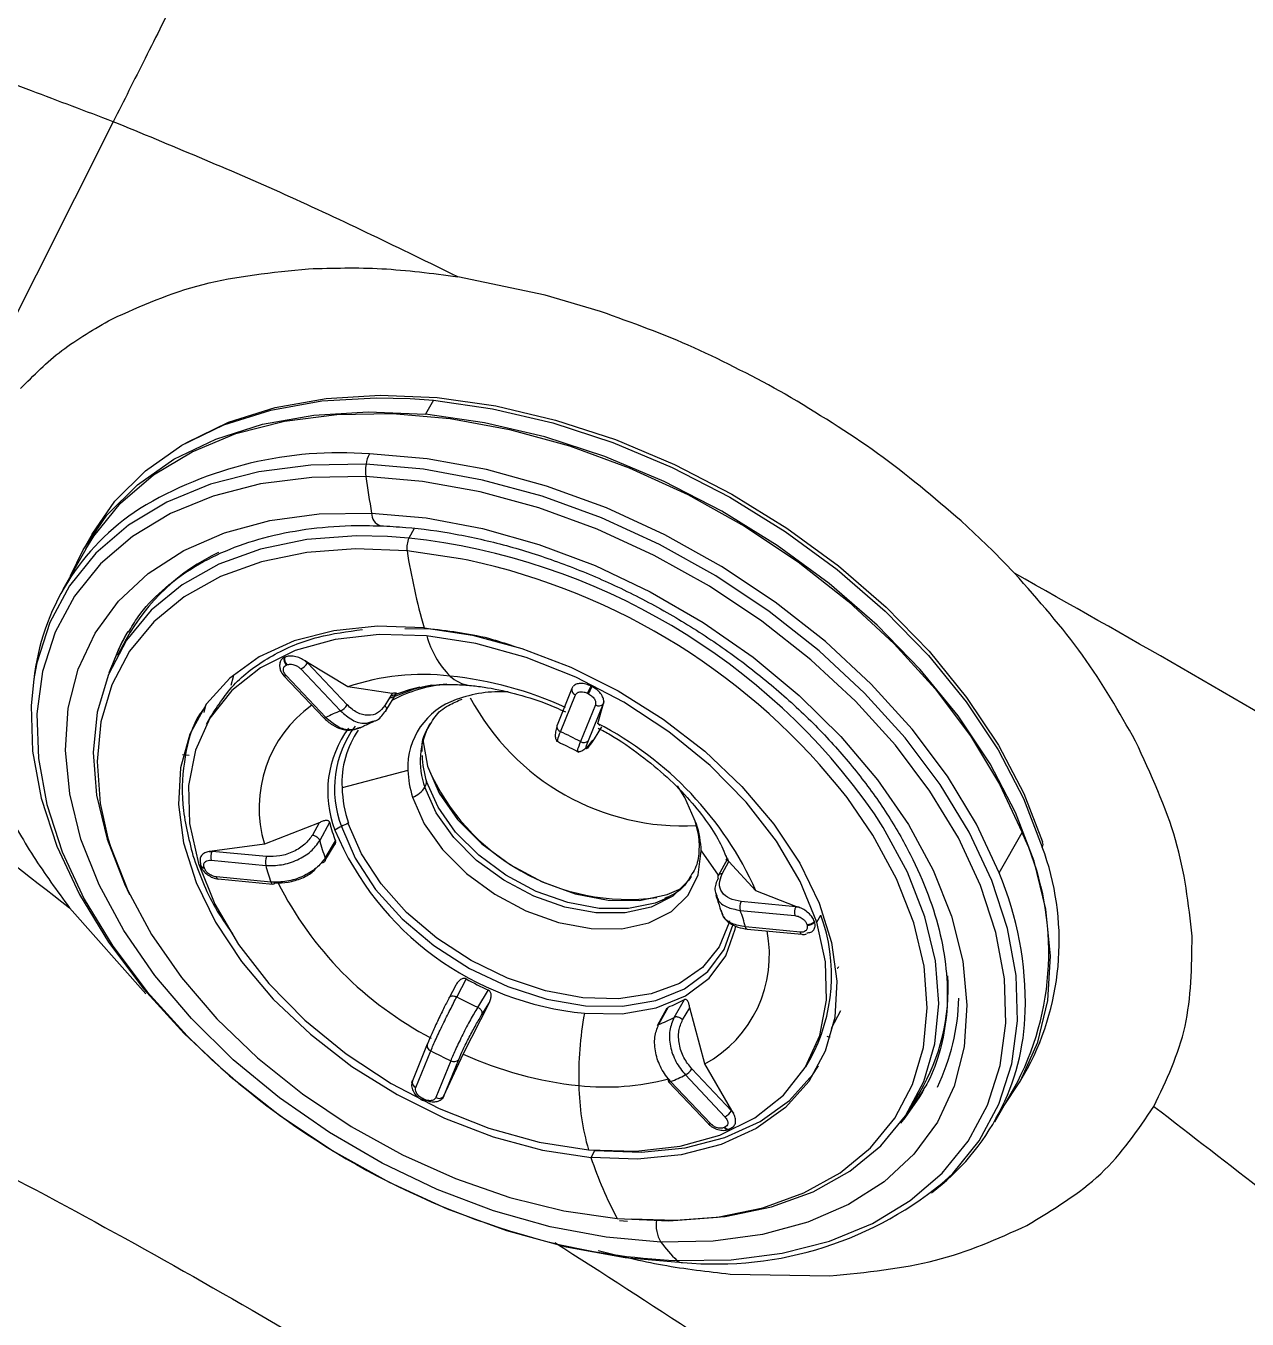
# Model space of a CAD drawing. Extents: x 939 to 1039, y 781 to 934.
# Drawn here: x 1000.93 to 1003.197, y 858.7 to 861.101 of the extents above; entities that cross this region are included whole.
import ezdxf

# ---------------------------------------------------------------- set-up
doc = ezdxf.new("R2010")
doc.units = 0
doc.header["$MEASUREMENT"] = 0
doc.layers.add('1', color=4, linetype='Continuous')

# ---------------------------------------------------------------- blocks, each defined once
blk = doc.blocks.new('Envoy')
at = {"layer": '1', "color": 3, "linetype": 'Continuous', "lineweight": 25}
for p, q in [((62.4387, 61.7491), (62.2049, 61.2842)), ((63.2404, 61.4272), (63.078, 61.4613)), ((63.3433, 61.3967), (63.2404, 61.4272)), ((62.9898, 61.2352), (63.0333, 61.2319)), ((63.0333, 61.2319), (63.0184, 61.2059)), ((62.9974, 60.9938), (62.9876, 60.9761)), ((64.0711, 60.9526), (64.0123, 61.0081)), ((62.3993, 60.9834), (62.3844, 60.9573)), ((62.9876, 60.9761), (62.9479, 60.9791)), ((62.3878, 60.9554), (62.3451, 60.8807)), ((64.1118, 60.9108), (64.0711, 60.9526)), ((62.4607, 60.7934), (62.4661, 60.8025)), ((62.9797, 60.8085), (63.0277, 60.8079)), ((62.4625, 60.7882), (62.4463, 60.7584)), ((62.756, 60.7545), (62.7573, 60.7552)), ((62.7994, 60.7448), (62.7948, 60.7482)), ((62.7948, 60.7482), (62.7991, 60.7443)), ((62.7991, 60.7443), (62.7994, 60.7448)), ((62.8739, 60.7), (62.7994, 60.7448)), ((62.7518, 60.7255), (62.7556, 60.7205)), ((62.8334, 60.6429), (62.7597, 60.7207)), ((62.7599, 60.7402), (62.7612, 60.7408)), ((62.787, 60.7331), (62.8607, 60.6553)), ((62.8728, 60.6664), (62.7991, 60.7443)), ((62.7556, 60.7204), (62.8293, 60.6426)), ((62.9562, 60.6876), (62.8739, 60.7)), ((63.0125, 60.6988), (63.0088, 60.6981)), ((63.0298, 60.7028), (63.0207, 60.7012)), ((63.2901, 60.6971), (63.2624, 60.6289)), ((63.2904, 60.6977), (63.2901, 60.6971)), ((63.2904, 60.6977), (63.2924, 60.7011)), ((63.3255, 60.7013), (63.3273, 60.7004)), ((62.9562, 60.6876), (62.9429, 60.6652)), ((62.9449, 60.6554), (62.9648, 60.6889)), ((63.2689, 60.6166), (63.2966, 60.6848)), ((63.319, 60.6879), (63.3208, 60.687)), ((63.3494, 60.6726), (63.3485, 60.6687)), ((63.3488, 60.6692), (63.3494, 60.6726)), ((62.6077, 60.6521), (62.6113, 60.6676)), ((63.3336, 60.6664), (63.3058, 60.5982)), ((63.3207, 60.6005), (63.3485, 60.6687)), ((63.3379, 60.6319), (63.3488, 60.6692)), ((63.3485, 60.6687), (63.3488, 60.6692)), ((62.6185, 60.6435), (62.6114, 60.6303)), ((63.3447, 60.6254), (63.3312, 60.6036)), ((63.3417, 60.6282), (63.3379, 60.6319)), ((62.5672, 60.5746), (62.5796, 60.573)), ((62.9855, 60.5448), (62.8634, 60.5126)), ((62.8209, 60.4475), (62.7194, 60.408)), ((62.8209, 60.4475), (62.8084, 60.4247)), ((62.8404, 60.4483), (62.822, 60.4146)), ((62.8316, 60.3766), (62.8509, 60.4087)), ((62.8322, 60.3821), (62.8513, 60.4139)), ((64.0833, 60.3546), (64.126, 60.4293)), ((62.6222, 60.3949), (62.6167, 60.3944)), ((62.6167, 60.3944), (62.622, 60.3943)), ((62.622, 60.3943), (62.6222, 60.3949)), ((62.7234, 60.3847), (62.622, 60.3943)), ((62.7194, 60.408), (62.6222, 60.3949)), ((63.53, 60.3954), (63.5618, 60.3502)), ((63.5741, 60.3901), (63.5802, 60.3766)), ((63.5788, 60.3789), (63.5762, 60.3861)), ((62.6006, 60.3692), (62.601, 60.3677)), ((62.6078, 60.3634), (62.6074, 60.3649)), ((62.6204, 60.3779), (62.7218, 60.3683)), ((63.5787, 60.3809), (63.5614, 60.3492)), ((63.5689, 60.3526), (63.5813, 60.3755)), ((63.6317, 60.3215), (63.5813, 60.3755)), ((62.7315, 60.3375), (62.6301, 60.3471)), ((62.6334, 60.3432), (62.7348, 60.3336)), ((63.7057, 60.2922), (63.6317, 60.3215)), ((62.4991, 60.1298), (62.3576, 60.2897)), ((63.4701, 60.3098), (63.4619, 60.3057)), ((63.7054, 60.2917), (63.604, 60.3013)), ((63.7057, 60.2922), (63.7054, 60.2917)), ((63.7054, 60.2917), (63.711, 60.2908)), ((63.711, 60.2908), (63.7057, 60.2922)), ((63.5662, 60.2856), (63.5703, 60.2762)), ((63.6024, 60.2849), (63.7039, 60.2753)), ((63.7402, 60.2644), (63.7406, 60.2629)), ((63.7445, 60.2632), (63.7521, 60.2761)), ((63.7136, 60.2445), (63.6122, 60.2541)), ((63.6155, 60.2501), (63.7169, 60.2405)), ((63.7261, 60.259), (63.7266, 60.2574)), ((63.0744, 60.146), (63.0621, 60.1227)), ((63.0938, 60.1577), (63.0762, 60.1244)), ((63.1152, 60.1049), (63.135, 60.1371)), ((63.0884, 60.0182), (63.1368, 60.1139)), ((63.1233, 60.0921), (63.1368, 60.1139)), ((63.4662, 60.1034), (63.4482, 60.0706)), ((63.4688, 60.1055), (63.451, 60.0731)), ((63.4798, 60.0862), (63.4992, 60.1193)), ((63.4955, 60.0816), (63.5087, 60.1041)), ((63.5368, 59.9998), (63.5087, 60.1041)), ((63.7889, 60.0982), (63.7712, 60.0657)), ((63.0216, 60.0365), (62.9939, 59.9683)), ((63.0004, 59.956), (63.0281, 60.0242)), ((63.0651, 60.0058), (63.0374, 59.9375)), ((63.0522, 59.9399), (63.08, 60.0081)), ((63.0526, 59.9404), (63.0884, 60.0182)), ((63.7241, 59.9946), (63.7317, 60.0074)), ((63.5006, 59.9795), (63.5742, 59.9016)), ((63.5864, 59.9128), (63.5127, 59.9906)), ((63.5867, 59.9133), (63.5368, 59.9998)), ((64.121, 59.9652), (64.1359, 59.9913)), ((62.9932, 59.965), (62.9942, 59.9689)), ((63.4692, 59.9668), (63.5429, 59.889)), ((63.547, 59.8893), (63.4733, 59.9671)), ((64.0748, 59.8925), (64.1175, 59.9672)), ((63.0123, 59.9326), (63.0141, 59.9317)), ((63.015, 59.9345), (63.0131, 59.9354)), ((63.0502, 59.9365), (63.0526, 59.9404)), ((63.0522, 59.9399), (63.0502, 59.9365)), ((63.0526, 59.9404), (63.0522, 59.9399)), ((63.9143, 59.9088), (63.9431, 59.9516)), ((63.9182, 59.9175), (63.9356, 59.9465)), ((63.9409, 59.9478), (63.9355, 59.9387)), ((63.5867, 59.9133), (63.5864, 59.9128)), ((63.5864, 59.9128), (63.5899, 59.9085)), ((63.5899, 59.9085), (63.5867, 59.9133)), ((63.5741, 59.8822), (63.5727, 59.8816)), ((63.5821, 59.8787), (63.5834, 59.8793)), ((63.3255, 59.8259), (63.3329, 59.8389)), ((63.3786, 59.7091), (63.393, 59.7081)), ((63.5836, 59.6098), (63.7689, 59.6062))]:
    blk.add_line(p, q, dxfattribs=at)
at = {"layer": '1', "color": 3, "linetype": 'Continuous', "lineweight": 25, "flags": 128}
for points in [[(62.3993, 60.9834), (62.4419, 61.0446), (62.4984, 61.1009), (62.566, 61.1483), (62.6439, 61.1861), (62.7309, 61.2136), (62.8258, 61.2306), (62.927, 61.2367), (62.9898, 61.2352)], [(62.5722, 61.1518), (62.5753, 61.1537), (62.6528, 61.1913), (62.7393, 61.2187), (62.8336, 61.2355), (62.9343, 61.2416), (63.0399, 61.2369), (63.1489, 61.2213), (63.2597, 61.1952), (63.3708, 61.1588), (63.4804, 61.1129), (63.5869, 61.0579), (63.6889, 60.9947), (63.7848, 60.9243), (63.8733, 60.8477), (63.953, 60.7659), (64.0228, 60.6802), (64.0816, 60.5918), (64.1287, 60.5021), (64.1633, 60.4122)], [(63.0333, 61.2319), (63.1429, 61.2163), (63.2544, 61.19), (63.3661, 61.1535), (63.4763, 61.1072), (63.5835, 61.0519), (63.6861, 60.9884), (63.7825, 60.9176), (63.8715, 60.8405), (63.9517, 60.7582), (64.0219, 60.672), (64.081, 60.5832), (64.1284, 60.4929), (64.1631, 60.4025)], [(62.3596, 60.9061), (62.3826, 60.9541), (62.427, 61.0185), (62.4835, 61.0749), (62.5511, 61.1223), (62.629, 61.16), (62.716, 61.1876), (62.8109, 61.2045), (62.9121, 61.2107), (63.0184, 61.2059)], [(62.3878, 60.9554), (62.4028, 60.9798), (62.4522, 61.0407), (62.5131, 61.0932), (62.5849, 61.1365), (62.6664, 61.17), (62.7565, 61.1931), (62.8538, 61.2055), (62.9569, 61.2071)], [(62.9569, 61.2071), (63.0643, 61.1978), (63.1745, 61.1778), (63.2858, 61.1473), (63.3966, 61.1068), (63.5054, 61.0569), (63.6104, 60.9983), (63.7102, 60.9319), (63.8034, 60.8586), (63.8885, 60.7796), (63.9643, 60.6959), (64.0298, 60.6087), (64.084, 60.5195), (64.126, 60.4293)], [(64.0888, 59.9169), (64.1228, 59.9685), (64.1546, 60.0401), (64.1732, 60.1179), (64.1783, 60.2007), (64.17, 60.2873), (64.1483, 60.3764), (64.1135, 60.4668), (64.0662, 60.5571), (64.007, 60.646), (63.9368, 60.7322), (63.8566, 60.8144), (63.7676, 60.8915), (63.6712, 60.9623), (63.5686, 61.0259), (63.4614, 61.0811), (63.3512, 61.1274), (63.2395, 61.1639), (63.128, 61.1902), (63.0184, 61.2059)], [(64.0833, 60.3546), (64.0413, 60.4448), (63.9871, 60.534), (63.9217, 60.6212), (63.8458, 60.7049), (63.7607, 60.784), (63.6675, 60.8572), (63.5677, 60.9236), (63.4627, 60.9822), (63.354, 61.0321), (63.2431, 61.0726), (63.1318, 61.1031), (63.0216, 61.1231), (62.9142, 61.1324)], [(62.9079, 61.1131), (62.8055, 61.1115), (62.7088, 61.0991), (62.6194, 61.0762), (62.5384, 61.043), (62.4671, 61), (62.4065, 60.9478), (62.3575, 60.8873), (62.3208, 60.8192), (62.297, 60.7446), (62.2914, 60.715)], [(63.9893, 59.789), (63.997, 59.7966), (64.0459, 59.8572), (64.0826, 59.9252), (64.1065, 59.9998), (64.1171, 60.0798), (64.1144, 60.1641), (64.0984, 60.2514), (64.0693, 60.3404), (64.0276, 60.43), (63.9738, 60.5187), (63.9087, 60.6052), (63.8334, 60.6884), (63.7488, 60.7669), (63.6563, 60.8397), (63.5571, 60.9057), (63.4528, 60.9639), (63.3448, 61.0134), (63.2347, 61.0537), (63.1241, 61.0839), (63.0146, 61.1038), (62.9079, 61.1131)], [(62.9076, 61.0903), (62.807, 61.0888), (62.7121, 61.0767), (62.6242, 61.0541), (62.5447, 61.0215), (62.4746, 60.9792), (62.4151, 60.928), (62.367, 60.8685), (62.3309, 60.8017), (62.3075, 60.7284), (62.2971, 60.6498), (62.2997, 60.5671), (62.3155, 60.4813), (62.344, 60.3938), (62.385, 60.3059), (62.4379, 60.2187), (62.5018, 60.1337), (62.5758, 60.052), (62.6218, 60.0077)], [(63.4849, 59.6349), (63.5855, 59.6364), (63.6804, 59.6485), (63.7683, 59.6711), (63.8478, 59.7037), (63.9179, 59.746), (63.9774, 59.7972), (64.0255, 59.8567), (64.0616, 59.9235), (64.085, 59.9968), (64.0954, 60.0754), (64.0928, 60.1581), (64.077, 60.2439), (64.0485, 60.3314), (64.0075, 60.4193), (63.9546, 60.5065), (63.8907, 60.5915), (63.8167, 60.6732), (63.7337, 60.7503), (63.6428, 60.8218), (63.5453, 60.8866), (63.4428, 60.9438), (63.3367, 60.9925), (63.2286, 61.032), (63.12, 61.0617), (63.0125, 61.0813), (62.9076, 61.0903)], [(63.4551, 59.669), (63.3536, 59.678), (63.2495, 59.6975), (63.1444, 59.7272), (63.04, 59.7667), (62.9379, 59.8153), (62.8398, 59.8723), (62.7471, 59.9368), (62.6613, 60.0077), (62.5838, 60.0839), (62.5158, 60.1643), (62.4584, 60.2475), (62.4125, 60.3323), (62.3788, 60.4173), (62.3578, 60.5011), (62.35, 60.5825), (62.3553, 60.6602), (62.3737, 60.733), (62.4049, 60.7996), (62.4485, 60.859), (62.5037, 60.9104), (62.5696, 60.9529), (62.6453, 60.9858), (62.7296, 61.0086), (62.821, 61.0209), (62.9183, 61.0226)], [(62.9183, 61.0226), (63.0197, 61.0136), (63.1238, 60.9941), (63.2289, 60.9644), (63.3333, 60.9249), (63.4354, 60.8763), (63.5335, 60.8193), (63.6262, 60.7548), (63.712, 60.6839), (63.7895, 60.6077), (63.8575, 60.5273), (63.9149, 60.4441), (63.9608, 60.3593), (63.9945, 60.2743), (64.0155, 60.1905), (64.0234, 60.1091), (64.0181, 60.0314), (63.9996, 59.9587), (63.9684, 59.892), (63.9248, 59.8326), (63.8696, 59.7812), (63.8037, 59.7387), (63.728, 59.7059), (63.6437, 59.6831), (63.5523, 59.6707), (63.4551, 59.669)], [(62.9479, 60.9791), (62.8903, 60.9801), (62.7979, 60.9733), (62.7123, 60.9556), (62.6347, 60.9275), (62.5666, 60.8895), (62.5091, 60.8421), (62.4631, 60.7863), (62.4296, 60.7229), (62.4089, 60.653), (62.4016, 60.5778), (62.4077, 60.4987), (62.4272, 60.4169), (62.4596, 60.3339), (62.4691, 60.3143)], [(62.9841, 60.9524), (62.8885, 60.9563), (62.7978, 60.9495), (62.7137, 60.9322), (62.6375, 60.9046), (62.5706, 60.8673), (62.5141, 60.8208), (62.469, 60.7659), (62.436, 60.7036), (62.4158, 60.635), (62.4086, 60.5612), (62.4146, 60.4835), (62.4289, 60.4191)], [(63.0972, 60.935), (63.0831, 60.9378), (62.9841, 60.9524)], [(62.4311, 60.7267), (62.4538, 60.7808), (62.4607, 60.7934)], [(62.4629, 60.7973), (62.4493, 60.7709), (62.4351, 60.7357)], [(63.0159, 60.8095), (62.9295, 60.8123), (62.8484, 60.8041), (62.7746, 60.7851), (62.7096, 60.7556), (62.6549, 60.7163), (62.6117, 60.6681), (62.581, 60.6121), (62.5635, 60.5495), (62.5596, 60.4817), (62.5693, 60.4103), (62.5924, 60.3368), (62.6284, 60.2629), (62.6766, 60.1902), (62.7358, 60.1203), (62.8047, 60.0549), (62.8818, 59.9953), (62.9654, 59.9429), (63.0535, 59.8989), (63.1442, 59.8643), (63.2356, 59.8397), (63.3255, 59.8259)], [(63.0204, 60.7947), (62.9325, 60.7973), (62.8504, 60.7881), (62.7763, 60.7673), (62.7118, 60.7355), (62.6586, 60.6934), (62.6181, 60.642), (62.5911, 60.5826), (62.5784, 60.5167), (62.5803, 60.4459), (62.5967, 60.3719)], [(63.0159, 60.8095), (63.1058, 60.7956), (63.1971, 60.7711), (63.2879, 60.7365), (63.376, 60.6925), (63.4595, 60.6401), (63.5366, 60.5805), (63.6055, 60.515), (63.6647, 60.4452), (63.7129, 60.3725), (63.749, 60.2986), (63.7721, 60.225), (63.7818, 60.1536), (63.7778, 60.0858), (63.7603, 60.0233), (63.7296, 59.9672), (63.6865, 59.9191), (63.6318, 59.8798), (63.5668, 59.8503), (63.4929, 59.8312), (63.4119, 59.823), (63.3255, 59.8259)], [(63.7445, 60.2632), (63.7139, 60.3385), (63.67, 60.4133), (63.6137, 60.4857), (63.5466, 60.554), (63.4702, 60.6165), (63.3864, 60.6716), (63.2973, 60.718), (63.2051, 60.7545), (63.112, 60.7803), (63.0204, 60.7947)], [(62.6578, 60.7032), (62.6616, 60.7189), (62.6625, 60.7221)], [(62.2914, 60.715), (62.2864, 60.6646), (62.2891, 60.5804), (62.3051, 60.493), (62.3342, 60.404), (62.3759, 60.3144), (62.4297, 60.2258), (62.4947, 60.1392), (62.5701, 60.0561), (62.6546, 59.9775), (62.7472, 59.9047), (62.8464, 59.8387), (62.9507, 59.7806), (63.0587, 59.731), (63.1688, 59.6908), (63.2794, 59.6605), (63.3888, 59.6406), (63.4955, 59.6314)], [(63.0207, 60.7012), (62.9972, 60.6957), (62.953, 60.6789)], [(63.008, 60.6995), (62.988, 60.6946), (62.9541, 60.6826)], [(63.0136, 60.6016), (63.022, 60.5529), (63.0438, 60.5028), (63.0779, 60.4539), (63.1226, 60.4086), (63.1758, 60.3692), (63.2346, 60.3377), (63.2962, 60.3155), (63.3575, 60.304), (63.4153, 60.3035), (63.4669, 60.3142), (63.493, 60.3254)], [(63.5116, 60.3481), (63.5067, 60.3406), (63.4772, 60.3112), (63.4374, 60.2908), (63.3891, 60.2804), (63.3347, 60.2804), (63.2771, 60.291), (63.2191, 60.3115), (63.1635, 60.3409), (63.1132, 60.3778), (63.0708, 60.4203), (63.0383, 60.4663), (63.0173, 60.5135)], [(63.4619, 60.3057), (63.4443, 60.2985), (63.3954, 60.2883), (63.3404, 60.2885), (63.2822, 60.2993), (63.2237, 60.3202), (63.1677, 60.35), (63.117, 60.3873), (63.0742, 60.4302), (63.0415, 60.4766), (63.0203, 60.5242)], [(63.5212, 60.4451), (63.4994, 60.4944), (63.4858, 60.5159)], [(62.9943, 60.4951), (63.0161, 60.4458), (63.0501, 60.3978), (63.0943, 60.3534), (63.1468, 60.3147), (63.2048, 60.2839), (63.2654, 60.2623), (63.3256, 60.2511), (63.3825, 60.2508), (63.4331, 60.2615), (63.475, 60.2826), (63.506, 60.313), (63.5247, 60.3512), (63.53, 60.3954)], [(63.3742, 59.7127), (63.4699, 59.7088), (63.5605, 59.7155), (63.6447, 59.7329), (63.7208, 59.7604), (63.7878, 59.7978), (63.8442, 59.8443), (63.8894, 59.8992), (63.9223, 59.9615), (63.9426, 60.0301), (63.9497, 60.1039), (63.9437, 60.1816), (63.9247, 60.2619), (63.8928, 60.3434), (63.8488, 60.4247), (63.8011, 60.4943)], [(63.3999, 59.7125), (63.4823, 59.7099), (63.5746, 59.7167), (63.6603, 59.7344), (63.7379, 59.7624), (63.806, 59.8005), (63.8635, 59.8479), (63.9094, 59.9037), (63.943, 59.9671), (63.9636, 60.037), (63.9709, 60.1122), (63.9648, 60.1913), (63.9454, 60.2731), (63.913, 60.3561), (63.8681, 60.4389), (63.8518, 60.4644)], [(62.8622, 60.4407), (62.8875, 60.3818), (62.9255, 60.3238), (62.975, 60.269), (63.0339, 60.2195), (63.1001, 60.1772), (63.1709, 60.1437), (63.2436, 60.1203), (63.3155, 60.1079), (63.3838, 60.107), (63.4459, 60.1176), (63.4993, 60.1394), (63.5421, 60.1714), (63.5725, 60.2124), (63.5891, 60.2591)], [(63.5828, 60.2653), (63.5822, 60.2627), (63.5636, 60.2171), (63.5325, 60.1788), (63.4897, 60.1493), (63.4371, 60.1297), (63.3765, 60.1208), (63.3103, 60.1228), (63.2408, 60.1357), (63.1708, 60.159), (63.1029, 60.1919), (63.0395, 60.2331), (62.9831, 60.281), (62.9357, 60.3339), (62.8993, 60.3898), (62.875, 60.4465)], [(62.4289, 60.4191), (62.4337, 60.4032), (62.4655, 60.3217), (62.5096, 60.2403), (62.5651, 60.1606), (62.6311, 60.0838), (62.7065, 60.0112), (62.79, 59.9442), (62.8801, 59.8838), (62.9754, 59.8311), (63.0741, 59.7869), (63.1746, 59.7521), (63.2753, 59.7272), (63.3742, 59.7127)], [(62.5967, 60.3719), (62.6273, 60.2966), (62.6712, 60.2218), (62.7274, 60.1493), (62.7946, 60.0811), (62.871, 60.0186), (62.9548, 59.9635), (63.0439, 59.9171), (63.1361, 59.8805), (63.2291, 59.8548), (63.3207, 59.8404)], [(63.3134, 60.094), (63.3831, 60.093), (63.4466, 60.1039), (63.5012, 60.1261), (63.5448, 60.1588), (63.576, 60.2007), (63.5933, 60.2503), (63.5944, 60.2565)], [(63.3207, 59.8404), (63.4087, 59.8378), (63.4907, 59.8469), (63.5649, 59.8677), (63.6294, 59.8996), (63.6826, 59.9417), (63.7231, 59.9931), (63.7501, 60.0525), (63.7628, 60.1184), (63.7609, 60.1892), (63.7445, 60.2632)], [(63.3329, 59.8389), (63.4193, 59.8361), (63.5004, 59.8443), (63.5742, 59.8633), (63.6392, 59.8928), (63.6939, 59.9321), (63.7371, 59.9803), (63.7478, 59.9966)], [(63.9355, 59.9387), (63.9082, 59.9), (63.8997, 59.8898)]]:
    blk.add_lwpolyline(points, dxfattribs=at)
at = {"layer": '1', "color": 3, "linetype": 'Continuous', "lineweight": 25}
for centre, radius, start, end in [((62.8593, 60.4189), 0.7156, 85.6026, 121.2912), ((62.9649, 61.1052), 0.0575, 151.8068, 172.1703), ((62.9872, 61.1007), 0.0803, 171.1389, 187.4112), ((64.4191, 61.2923), 1.5249, 187.6091, 190.1857), ((62.7235, 60.6648), 0.4351, 122.8274, 173.6757), ((62.9422, 61.0216), 0.0239, 177.6287, 251.624), ((63.0234, 60.9586), 0.0398, 153.9198, 189.0593), ((62.8544, 59.7659), 1.2176, 35.0066, 83.7191), ((62.8018, 60.599), 0.3885, 115.5891, 150.8539), ((64.1626, 61.1397), 1.1934, 189.0335, 196.0664), ((62.8409, 59.7432), 1.219, 38.0343, 77.8667), ((63.1858, 60.8407), 0.1716, 195.5651, 224.6923), ((62.7708, 60.7509), 0.0153, 166.025, 224.3301), ((62.7721, 60.7515), 0.0153, 166.025, 224.3301), ((62.7574, 60.7239), 0.00386, 241.9018, 306.4601), ((62.7728, 60.7607), 0.0311, 297.2154, 327.9624), ((63.0138, 60.2837), 0.4391, 83.4715, 108.5847), ((63.0789, 60.4444), 0.2611, 94.5902, 118.0567), ((62.9922, 60.0336), 0.6901, 65.511, 84.0525), ((63.1081, 60.7664), 0.0642, 226.3001, 262.9518), ((63.3001, 60.6945), 0.0103, 165.3878, 250.2612), ((63.4552, 60.6301), 0.148, 151.2353, 157.0037), ((63.4573, 60.6291), 0.1483, 151.2412, 156.9978), ((63.1182, 60.5504), 0.1328, 108.7505, 182.4086), ((63.1569, 60.4569), 0.2339, 86.4187, 110.3742), ((63.4968, 60.889), 0.4473, 207.9017, 273.1204), ((62.9431, 60.4756), 0.2337, 125.5189, 196.8298), ((62.9657, 60.3877), 0.2875, 111.4255, 117.3963), ((62.8464, 60.6829), 0.0311, 297.2206, 327.9517), ((63.3397, 60.6761), 0.0115, 237.9931, 319.9536), ((62.8311, 60.646), 0.00386, 241.9018, 306.4601), ((63.0448, 60.5107), 0.1956, 143.5081, 200.9762), ((63.1499, 60.5626), 0.1414, 151.0167, 200.3397), ((63.2723, 60.6263), 0.0103, 165.3932, 250.2512), ((63.0405, 60.056), 0.6481, 24.1824, 62.6886), ((63.0369, 60.5056), 0.2001, 143.9802, 200.9603), ((63.0362, 60.5217), 0.1731, 145.5106, 183.0155), ((62.9507, 59.9332), 0.7539, 61.895, 65.0361), ((63.3119, 60.6079), 0.0115, 238.0027, 319.9615), ((63.1908, 60.5791), 0.1791, 182.1987, 197.8586), ((63.1706, 60.5519), 0.1852, 182.1934, 197.8636), ((63.3951, 60.7108), 0.4054, 203.454, 277.4978), ((63.1095, 60.5221), 0.2463, 182.1957, 197.8622), ((62.9783, 60.5387), 0.0465, 290.1142, 327.0765), ((62.9994, 60.5243), 0.0209, 328.8674, 359.7817), ((63.1351, 60.5221), 0.3038, 194.0673, 200.8721), ((62.9393, 60.2864), 0.1725, 116.5523, 121.148), ((63.3645, 60.6492), 0.5576, 202.6973, 264.7387), ((62.9442, 60.2766), 0.1835, 112.1515, 116.5516), ((63.5334, 60.4554), 0.016, 196.5005, 220.288), ((63.3449, 60.3883), 0.1853, 2.1961, 17.8604), ((63.1164, 60.4894), 0.3038, 194.2531, 200.6846), ((63.6476, 60.207), 0.5276, 332.9699, 24.9318), ((64.1558, 60.4074), 0.00887, 326.217, 32.5777), ((62.643, 60.384), 0.0234, 153.8867, 195.0841), ((62.7444, 60.3744), 0.0234, 153.8882, 195.0835), ((63.6903, 60.2273), 0.5043, 332.0879, 20.3277), ((62.6066, 60.3711), 0.00616, 168.126, 276.6917), ((62.6077, 60.3707), 0.00727, 204.3063, 271.3741), ((63.0711, 60.4613), 0.3615, 194.9066, 200.0324), ((63.5335, 60.345), 0.0548, 37.1094, 39.8592), ((62.6348, 60.3477), 0.00475, 187.3865, 253.4327), ((62.736, 60.3379), 0.00452, 185.4825, 255.3536), ((63.3332, 60.6327), 0.6592, 206.7032, 242.5122), ((63.4975, 60.1114), 0.6343, 358.6854, 22.5498), ((62.7345, 60.338), 0.00444, 274.5459, 337.9959), ((63.6251, 60.291), 0.0234, 153.8936, 195.0772), ((63.7265, 60.2814), 0.0234, 153.8936, 195.0772), ((63.2624, 60.1609), 0.362, 14.9101, 20.0289), ((63.7276, 60.2761), 0.0172, 265.108, 317.0247), ((63.447, 60.1642), 0.325, 331.1712, 20.1405), ((63.4262, 60.202), 0.2305, 298.6653, 11.1654), ((63.6168, 60.2547), 0.00473, 187.2696, 253.5694), ((63.7181, 60.2449), 0.00455, 185.6555, 254.4715), ((63.728, 60.2746), 0.0172, 265.1031, 317.0212), ((63.3979, 60.7151), 0.635, 241.3857, 245.5455), ((63.6035, 60.1416), 0.3852, 329.5685, 3.2878), ((63.3793, 60.6827), 0.6353, 241.4999, 245.4307), ((63.6105, 60.1305), 0.3978, 334.1399, 358.7675), ((63.3845, 60.3317), 0.2414, 290.4453, 298.379), ((63.6956, 60.1095), 0.4362, 306.9058, 358.3457), ((63.9484, 59.9774), 0.6457, 169.604, 181.5658), ((63.3657, 60.2992), 0.2416, 290.666, 298.1592), ((63.7681, 60.0575), 0.00747, 232.1017, 282.4136), ((63.0314, 60.0338), 0.0101, 160.6436, 250.6896), ((63.609, 61.0859), 1.4619, 227.5197, 255.3231), ((63.3848, 60.6923), 0.7573, 241.9021, 245.0289), ((63.0712, 60.0155), 0.0115, 238.0124, 319.9416), ((63.3745, 60.6463), 0.6903, 245.5124, 264.0511), ((63.3684, 60.2344), 0.2871, 291.4217, 297.4), ((63.4863, 60.0071), 0.0311, 297.2154, 327.9624), ((63.0039, 59.9657), 0.0103, 165.4122, 250.2367), ((63.3529, 60.4084), 0.4514, 263.6514, 284.9845), ((63.7692, 59.9681), 0.4663, 181.0163, 195.8943), ((63.4713, 59.9689), 0.00269, 122.3373, 317.5387), ((63.0173, 59.9327), 0.0049, 147.1627, 181.0949), ((63.0187, 59.9319), 0.00455, 145.2458, 181.9539), ((63.0106, 59.9361), 0.00559, 309.0616, 336.9189), ((63.0434, 59.9473), 0.0115, 238.0124, 319.9416), ((63.56, 59.9293), 0.0311, 297.2187, 327.9532), ((63.5447, 59.8924), 0.00385, 241.8462, 306.5157), ((63.5795, 59.8869), 0.00859, 217.8071, 287.3277), ((63.5804, 59.8865), 0.00762, 213.9599, 309.9713), ((64.002, 60.0504), 0.7128, 198.3568, 208.2753), ((63.5575, 60.2897), 0.6613, 264.6277, 310.7747), ((63.5073, 59.7003), 0.0609, 170.7669, 210.8888), ((63.5353, 60.8138), 1.18, 255.4379, 267.5484), ((63.8012, 59.9411), 0.4403, 218.1648, 224.0656), ((63.493, 59.6416), 0.0106, 219.7423, 283.917)]:
    blk.add_arc(centre, radius, start, end, dxfattribs=at)
for points, knots in [([(63.3647, 63.6707), (63.3263, 63.5883), (63.2494, 63.4231), (63.1393, 63.1901), (63.0404, 62.9821), (62.9545, 62.8022), (62.869, 62.6243), (62.7855, 62.4516), (62.7056, 62.2872), (62.6303, 62.1336), (62.5608, 61.9926), (62.4966, 61.8637), (62.4581, 61.7875), (62.4387, 61.7491)], [0, 0, 0, 0, 0.122135, 0.244902, 0.327387, 0.410241, 0.493447, 0.577064, 0.661107, 0.745459, 0.8299, 0.914415, 1, 1, 1, 1]), ([(72.7313, 54.2603), (72.6546, 54.4406), (72.5038, 54.7955), (72.2499, 55.3062), (71.9953, 55.8054), (71.7358, 56.3022), (71.459, 56.7972), (71.1405, 57.3175), (70.7769, 57.8541), (70.3661, 58.4011), (69.9334, 58.9277), (69.4813, 59.4351), (68.9719, 59.965), (68.3999, 60.5123), (67.7586, 61.0704), (67.0871, 61.5964), (66.4626, 62.03), (65.8981, 62.3808), (65.4073, 62.6611), (64.9138, 62.9264), (64.4154, 63.1865), (63.9031, 63.4437), (63.5459, 63.5943), (63.3647, 63.6707)], [0, 0, 0, 0, 0.043075, 0.084792, 0.125367, 0.166341, 0.208133, 0.250178, 0.300543, 0.350671, 0.400588, 0.450369, 0.50006, 0.562146, 0.624384, 0.686899, 0.749638, 0.791506, 0.833112, 0.873998, 0.914771, 0.956766, 1, 1, 1, 1]), ([(62.4387, 61.7491), (62.3879, 61.7682), (62.2846, 61.8071), (62.1301, 61.8667), (61.9823, 61.9367), (61.8481, 62.0155), (61.7311, 62.0997), (61.6619, 62.155), (61.628, 62.1822)], [0, 0, 0, 0, 0.161901, 0.329181, 0.499457, 0.669984, 0.83779, 1, 1, 1, 1]), ([(63.078, 61.4613), (62.9717, 61.5132), (62.7617, 61.6158), (62.5455, 61.705), (62.4387, 61.7491)], [0, 0, 0, 0, 0.5059226, 1, 1, 1, 1]), ([(62.4359, 61.3828), (62.4902, 61.4071), (62.5988, 61.4558), (62.7338, 61.4694), (62.8013, 61.4761)], [0, 0, 0, 0, 0.499982, 1, 1, 1, 1]), ([(62.8013, 61.4761), (62.8462, 61.4774), (62.9357, 61.4799), (63.0307, 61.4675), (63.078, 61.4613)], [0, 0, 0, 0, 0.50204, 1, 1, 1, 1]), ([(63.6863, 61.2433), (63.6302, 61.2736), (63.5186, 61.3338), (63.4016, 61.3758), (63.3433, 61.3967)], [0, 0, 0, 0, 0.501838, 1, 1, 1, 1]), ([(62.2665, 61.2537), (62.2909, 61.2782), (62.3398, 61.3275), (62.4038, 61.3643), (62.4359, 61.3828)], [0, 0, 0, 0, 0.497747, 1, 1, 1, 1]), ([(64.0123, 61.0081), (63.962, 61.0512), (63.8609, 61.1375), (63.7446, 61.2079), (63.6862, 61.2433)], [0, 0, 0, 0, 0.498464, 1, 1, 1, 1]), ([(62.4671, 60.8012), (62.4727, 60.8109), (62.4892, 60.8392), (62.5279, 60.8791), (62.5818, 60.9204), (62.6454, 60.9533), (62.7168, 60.978), (62.7952, 60.9937), (62.8686, 61.0001), (62.9164, 60.9992), (62.9346, 60.9989)], [0, 0, 0, 0, 0.074732, 0.217454, 0.359306, 0.499722, 0.638842, 0.777099, 0.91489, 1, 1, 1, 1]), ([(62.9346, 60.9989), (62.9502, 60.9981), (62.9957, 60.9957), (63.0738, 60.9849), (63.1683, 60.9635), (63.2635, 60.9333), (63.3578, 60.8949), (63.4498, 60.8487), (63.5381, 60.7956), (63.6215, 60.7361), (63.6986, 60.6714), (63.7685, 60.6023), (63.83, 60.5298), (63.8823, 60.4552), (63.9246, 60.3796), (63.9565, 60.3041), (63.9777, 60.2299), (63.9877, 60.158), (63.987, 60.0893), (63.9747, 60.0249), (63.9573, 59.9747), (63.9401, 59.9485), (63.9345, 59.94)], [0, 0, 0, 0, 0.027367, 0.079838, 0.132359, 0.184909, 0.237486, 0.290082, 0.342685, 0.39528, 0.447849, 0.500377, 0.552856, 0.605279, 0.657653, 0.710002, 0.762361, 0.814817, 0.867507, 0.920612, 0.974286, 1, 1, 1, 1]), ([(70.004, 54.9657), (69.8903, 55.1736), (69.6649, 55.5857), (69.2912, 56.1818), (68.8856, 56.7546), (68.4472, 57.308), (67.9805, 57.8433), (67.4889, 58.3595), (66.9754, 58.8545), (66.4427, 59.3256), (65.8915, 59.7689), (65.3209, 60.181), (64.7279, 60.5627), (64.3181, 60.7942), (64.1118, 60.9108)], [0, 0, 0, 0, 0.0837733, 0.1660237, 0.2485669, 0.3317658, 0.4154841, 0.4995326, 0.5836663, 0.6675235, 0.750818, 0.8336197, 0.9162229, 1, 1, 1, 1]), ([(64.3362, 60.5992), (64.3058, 60.6529), (64.2452, 60.76), (64.1562, 60.8606), (64.1118, 60.9108)], [0, 0, 0, 0, 0.5010623, 1, 1, 1, 1]), ([(62.6188, 60.6432), (62.6331, 60.6653), (62.6622, 60.7102), (62.7317, 60.7599), (62.8114, 60.7944), (62.8734, 60.8026), (62.9014, 60.8063)], [0, 0, 0, 0, 0.254514, 0.518296, 0.782079, 1, 1, 1, 1]), ([(63.0277, 60.8079), (63.0659, 60.8034), (63.1183, 60.7973), (63.1716, 60.779), (63.1861, 60.7741)], [0, 0, 0, 0, 0.727759, 1, 1, 1, 1]), ([(62.7486, 60.7469), (62.7481, 60.7447), (62.747, 60.7404), (62.7481, 60.7333), (62.7498, 60.7282), (62.7516, 60.7258), (62.7518, 60.7255)], [0, 0, 0, 0, 0.321292, 0.639859, 0.952898, 1, 1, 1, 1]), ([(62.756, 60.7545), (62.7538, 60.7533), (62.7497, 60.7508), (62.7485, 60.7466), (62.748, 60.7446)], [0, 0, 0, 0, 0.527977, 1, 1, 1, 1]), ([(62.7948, 60.7482), (62.7917, 60.75), (62.7856, 60.7536), (62.7752, 60.7567), (62.7651, 60.7576), (62.7599, 60.756), (62.7573, 60.7552)], [0, 0, 0, 0, 0.2466116, 0.4994094, 0.7525799, 1, 1, 1, 1]), ([(62.7597, 60.7207), (62.7581, 60.7228), (62.7548, 60.727), (62.7541, 60.7331), (62.7558, 60.7377), (62.7585, 60.7393), (62.7599, 60.7402)], [0, 0, 0, 0, 0.279482, 0.558986, 0.779389, 1, 1, 1, 1]), ([(62.7612, 60.7408), (62.7633, 60.7414), (62.7676, 60.7426), (62.7753, 60.7409), (62.7821, 60.7376), (62.7853, 60.7346), (62.787, 60.7331)], [0, 0, 0, 0, 0.279677, 0.559228, 0.779592, 1, 1, 1, 1]), ([(63.0069, 60.6987), (63.014, 60.7002), (63.0308, 60.7037), (63.0641, 60.7053), (63.0904, 60.7034), (63.1006, 60.7027)], [0, 0, 0, 0, 0.3069975, 0.7300212, 1, 1, 1, 1]), ([(63.1006, 60.7027), (63.1093, 60.7017), (63.1352, 60.6988), (63.1825, 60.6886), (63.2341, 60.6731), (63.266, 60.6588), (63.2781, 60.6535)], [0, 0, 0, 0, 0.161048, 0.480191, 0.803619, 1, 1, 1, 1]), ([(63.3255, 60.7013), (63.3222, 60.7027), (63.3156, 60.7055), (63.3058, 60.7064), (63.2974, 60.7051), (63.2941, 60.7024), (63.2924, 60.7011)], [0, 0, 0, 0, 0.247549, 0.500824, 0.753636, 1, 1, 1, 1]), ([(63.3494, 60.6726), (63.3491, 60.6749), (63.3486, 60.6795), (63.3438, 60.6874), (63.3367, 60.695), (63.3304, 60.6986), (63.3273, 60.7004)], [0, 0, 0, 0, 0.2466028, 0.4993824, 0.7525891, 1, 1, 1, 1]), ([(62.9621, 60.6866), (62.9626, 60.6868), (62.9637, 60.6872), (62.9644, 60.6877), (62.9644, 60.6879), (62.9636, 60.6881), (62.9613, 60.6881), (62.9579, 60.6878), (62.9562, 60.6876)], [0, 0, 0, 0, 0.094208, 0.190529, 0.298267, 0.424467, 0.701582, 1, 1, 1, 1]), ([(63.0272, 60.63), (63.0299, 60.6349), (63.0374, 60.6488), (63.0569, 60.6649), (63.0775, 60.6734), (63.0862, 60.677)], [0, 0, 0, 0, 0.242702, 0.678366, 1, 1, 1, 1]), ([(63.2966, 60.6848), (63.2976, 60.6864), (63.2997, 60.6896), (63.306, 60.6911), (63.3127, 60.6905), (63.3169, 60.6888), (63.319, 60.6879)], [0, 0, 0, 0, 0.279442, 0.558985, 0.7794193, 1, 1, 1, 1]), ([(63.3208, 60.687), (63.3233, 60.6855), (63.3283, 60.6825), (63.3328, 60.6764), (63.3346, 60.6708), (63.3339, 60.6679), (63.3336, 60.6664)], [0, 0, 0, 0, 0.279642, 0.5592, 0.779575, 1, 1, 1, 1]), ([(61.8929, 60.6533), (61.9702, 60.5923), (62.1235, 60.4713), (62.28, 60.3499), (62.3576, 60.2897)], [0, 0, 0, 0, 0.504201, 1, 1, 1, 1]), ([(62.6056, 60.6577), (62.6038, 60.6553), (62.585, 60.6306), (62.5702, 60.5714), (62.5625, 60.4829), (62.5786, 60.4188), (62.5866, 60.3868)], [0, 0, 0, 0, 0.034206, 0.356138, 0.678069, 1, 1, 1, 1]), ([(62.8607, 60.6553), (62.8678, 60.6491), (62.882, 60.6366), (62.9041, 60.6301), (62.9158, 60.6343), (62.9207, 60.636)], [0, 0, 0, 0, 0.367847, 0.735661, 1, 1, 1, 1]), ([(62.9429, 60.6652), (62.9388, 60.66), (62.9305, 60.6497), (62.9116, 60.6455), (62.8911, 60.6504), (62.8789, 60.6611), (62.8728, 60.6664)], [0, 0, 0, 0, 0.249809, 0.500223, 0.750498, 1, 1, 1, 1]), ([(62.9207, 60.636), (62.9228, 60.6364), (62.932, 60.6382), (62.9379, 60.6468), (62.9425, 60.6536)], [0, 0, 0, 0, 0.219541, 1, 1, 1, 1]), ([(62.9429, 60.6652), (62.9434, 60.6646), (62.9443, 60.6635), (62.9455, 60.6611), (62.9461, 60.6582), (62.9453, 60.6558), (62.944, 60.6543), (62.943, 60.6538), (62.9425, 60.6536)], [0, 0, 0, 0, 0.1247339, 0.2493784, 0.499971, 0.7506982, 0.8753018, 1, 1, 1, 1]), ([(62.8288, 60.6432), (62.8342, 60.6381), (62.845, 60.628), (62.8638, 60.6203), (62.8824, 60.6184), (62.8931, 60.6227), (62.8984, 60.6248)], [0, 0, 0, 0, 0.250567, 0.498802, 0.748483, 1, 1, 1, 1]), ([(62.8976, 60.6246), (62.8914, 60.6223), (62.8786, 60.6176), (62.8548, 60.6242), (62.8405, 60.6367), (62.8334, 60.6429)], [0, 0, 0, 0, 0.3187256, 0.6593516, 1, 1, 1, 1]), ([(62.897, 60.6239), (62.9032, 60.627), (62.9112, 60.631), (62.9202, 60.6345), (62.9221, 60.6353)], [0, 0, 0, 0, 0.779113, 1, 1, 1, 1]), ([(63.0124, 60.5797), (63.0123, 60.5814), (63.0111, 60.5956), (63.0158, 60.6127), (63.0243, 60.6256), (63.0272, 60.63)], [0, 0, 0, 0, 0.086248, 0.692171, 1, 1, 1, 1]), ([(63.2621, 60.6264), (63.2612, 60.6229), (63.2593, 60.6158), (63.259, 60.6073), (63.2604, 60.601), (63.2626, 60.5993), (63.2636, 60.5985)], [0, 0, 0, 0, 0.245896, 0.494797, 0.746712, 1, 1, 1, 1]), ([(63.2639, 60.5991), (63.2635, 60.5996), (63.2627, 60.6007), (63.2667, 60.611), (63.2689, 60.6166)], [0, 0, 0, 0, 0.446694, 1, 1, 1, 1]), ([(63.3005, 60.5801), (63.302, 60.5798), (63.3049, 60.5791), (63.312, 60.5828), (63.3202, 60.5899), (63.3261, 60.5974), (63.329, 60.6011)], [0, 0, 0, 0, 0.251592, 0.502914, 0.752536, 1, 1, 1, 1]), ([(63.3312, 60.6036), (63.3279, 60.5985), (63.3214, 60.5884), (63.3163, 60.5833), (63.3155, 60.5866), (63.319, 60.5959), (63.3207, 60.6005)], [0, 0, 0, 0, 0.2498123, 0.5002172, 0.7505009, 1, 1, 1, 1]), ([(63.3389, 60.6231), (63.3465, 60.6191), (63.3739, 60.6045), (63.4177, 60.5737), (63.4676, 60.5326), (63.5099, 60.4894), (63.543, 60.4473), (63.5645, 60.4129), (63.5716, 60.3961), (63.5741, 60.3901)], [0, 0, 0, 0, 0.065458, 0.237648, 0.408935, 0.578367, 0.745338, 0.909785, 1, 1, 1, 1]), ([(63.2609, 60.5995), (63.2719, 60.5942), (63.2861, 60.5876), (63.2999, 60.5801), (63.303, 60.5785)], [0, 0, 0, 0, 0.779401, 1, 1, 1, 1]), ([(63.3058, 60.5982), (63.3036, 60.5925), (63.2997, 60.5823), (63.3005, 60.5812), (63.3009, 60.5807)], [0, 0, 0, 0, 0.557275, 1, 1, 1, 1]), ([(64.4413, 60.237), (64.4347, 60.2962), (64.4215, 60.4145), (64.3647, 60.5376), (64.3362, 60.5992)], [0, 0, 0, 0, 0.500087, 1, 1, 1, 1]), ([(62.234, 60.4832), (62.2519, 60.4503), (62.2876, 60.385), (62.3344, 60.3214), (62.3576, 60.2897)], [0, 0, 0, 0, 0.502292, 1, 1, 1, 1]), ([(62.8404, 60.4483), (62.8402, 60.4489), (62.8398, 60.45), (62.8383, 60.4511), (62.8363, 60.4516), (62.8327, 60.4517), (62.8274, 60.4507), (62.8231, 60.4486), (62.8209, 60.4475)], [0, 0, 0, 0, 0.094179, 0.190485, 0.298263, 0.424478, 0.701633, 1, 1, 1, 1]), ([(63.5182, 60.4506), (63.5201, 60.4439), (63.5257, 60.4239), (63.5269, 60.3933), (63.5223, 60.3664), (63.5136, 60.3536), (63.5106, 60.3492)], [0, 0, 0, 0, 0.166834, 0.495051, 0.829894, 1, 1, 1, 1]), ([(62.7218, 60.3683), (62.7315, 60.3682), (62.7509, 60.368), (62.7811, 60.3779), (62.8072, 60.3937), (62.817, 60.4077), (62.822, 60.4146)], [0, 0, 0, 0, 0.25003, 0.50003, 0.750021, 1, 1, 1, 1]), ([(62.8084, 60.4247), (62.8042, 60.4188), (62.7958, 60.407), (62.7737, 60.3932), (62.7481, 60.3846), (62.7316, 60.3847), (62.7234, 60.3847)], [0, 0, 0, 0, 0.249819, 0.500224, 0.750503, 1, 1, 1, 1]), ([(62.8084, 60.4247), (62.8091, 60.4246), (62.8105, 60.4243), (62.8134, 60.4233), (62.8169, 60.4213), (62.8197, 60.4186), (62.8213, 60.4163), (62.8217, 60.4152), (62.822, 60.4146)], [0, 0, 0, 0, 0.124725, 0.249332, 0.500007, 0.750621, 0.87526, 1, 1, 1, 1]), ([(62.8505, 60.4077), (62.8508, 60.4083), (62.8514, 60.4097), (62.8518, 60.412), (62.8514, 60.4133), (62.8513, 60.4139)], [0, 0, 0, 0, 0.3166258, 0.6619672, 1, 1, 1, 1]), ([(62.5866, 60.3868), (62.5981, 60.3542), (62.6155, 60.3053), (62.6487, 60.2576), (62.6599, 60.2415)], [0, 0, 0, 0, 0.664407, 1, 1, 1, 1]), ([(62.6167, 60.3944), (62.6138, 60.3937), (62.6079, 60.3922), (62.6021, 60.387), (62.5991, 60.3803), (62.6001, 60.375), (62.6006, 60.3723)], [0, 0, 0, 0, 0.246582, 0.499376, 0.752582, 1, 1, 1, 1]), ([(62.6013, 60.3672), (62.6018, 60.3657), (62.603, 60.3628), (62.6068, 60.3571), (62.6134, 60.3508), (62.6215, 60.3462), (62.6283, 60.3439), (62.6317, 60.3434), (62.6334, 60.3432)], [0, 0, 0, 0, 0.130066, 0.256667, 0.504026, 0.749346, 0.873474, 1, 1, 1, 1]), ([(62.6074, 60.3649), (62.607, 60.3671), (62.6063, 60.3713), (62.6095, 60.3757), (62.6144, 60.378), (62.6184, 60.378), (62.6204, 60.3779)], [0, 0, 0, 0, 0.279641, 0.559202, 0.779581, 1, 1, 1, 1]), ([(62.6301, 60.3471), (62.6274, 60.3476), (62.6221, 60.3487), (62.615, 60.3531), (62.6101, 60.3583), (62.6086, 60.3617), (62.6078, 60.3634)], [0, 0, 0, 0, 0.279473, 0.558987, 0.779396, 1, 1, 1, 1]), ([(62.8322, 60.3821), (62.8271, 60.3756), (62.817, 60.3626), (62.7908, 60.3471), (62.7606, 60.3372), (62.7412, 60.3374), (62.7315, 60.3375)], [0, 0, 0, 0, 0.249984, 0.499973, 0.749976, 1, 1, 1, 1]), ([(62.7386, 60.3363), (62.7469, 60.3362), (62.7634, 60.336), (62.7889, 60.3442), (62.8073, 60.3539), (62.8134, 60.3612), (62.8149, 60.3631)], [0, 0, 0, 0, 0.298865, 0.598439, 0.897961, 1, 1, 1, 1]), ([(62.8244, 60.3736), (62.8253, 60.3736), (62.8271, 60.3735), (62.8286, 60.3741), (62.8293, 60.3743)], [0, 0, 0, 0, 0.481447, 1, 1, 1, 1]), ([(62.8293, 60.3743), (62.83, 60.3747), (62.8314, 60.3756), (62.8325, 60.3775), (62.8328, 60.3797), (62.8324, 60.3813), (62.8322, 60.3821)], [0, 0, 0, 0, 0.2595105, 0.5189972, 0.7684701, 1, 1, 1, 1]), ([(63.5813, 60.3755), (63.5806, 60.3769), (63.5793, 60.3795), (63.5786, 60.381), (63.5785, 60.3813), (63.5786, 60.3809), (63.579, 60.38), (63.5795, 60.3788), (63.5797, 60.3783)], [0, 0, 0, 0, 0.298996, 0.57623, 0.702203, 0.809916, 0.905963, 1, 1, 1, 1]), ([(63.5106, 60.3492), (63.5079, 60.3443), (63.5003, 60.3305), (63.4839, 60.3162), (63.467, 60.3091), (63.4619, 60.3069)], [0, 0, 0, 0, 0.2796425, 0.7815994, 1, 1, 1, 1]), ([(63.5613, 60.3446), (63.5582, 60.3373), (63.5532, 60.3257), (63.5574, 60.3161), (63.5589, 60.3125)], [0, 0, 0, 0, 0.62895, 1, 1, 1, 1]), ([(63.564, 60.352), (63.5633, 60.3516), (63.5619, 60.3508), (63.5609, 60.3489), (63.5606, 60.3468), (63.5611, 60.3453), (63.5613, 60.3446)], [0, 0, 0, 0, 0.259444, 0.518905, 0.768401, 1, 1, 1, 1]), ([(63.604, 60.3013), (63.5966, 60.3027), (63.5816, 60.3056), (63.5675, 60.318), (63.5618, 60.3344), (63.5665, 60.3466), (63.5689, 60.3526)], [0, 0, 0, 0, 0.249763, 0.500134, 0.750448, 1, 1, 1, 1]), ([(63.5689, 60.3526), (63.568, 60.3527), (63.5662, 60.3527), (63.5647, 60.3522), (63.564, 60.352)], [0, 0, 0, 0, 0.481375, 1, 1, 1, 1]), ([(63.557, 60.3135), (63.5598, 60.3054), (63.5635, 60.295), (63.5661, 60.285), (63.5667, 60.2828)], [0, 0, 0, 0, 0.779827, 1, 1, 1, 1]), ([(63.5589, 60.3125), (63.5595, 60.3099), (63.5615, 60.3009), (63.5765, 60.29), (63.5938, 60.2866), (63.6024, 60.2849)], [0, 0, 0, 0, 0.170134, 0.585058, 1, 1, 1, 1]), ([(63.7402, 60.2644), (63.739, 60.2671), (63.7366, 60.2725), (63.7294, 60.2802), (63.7205, 60.2868), (63.7141, 60.2894), (63.711, 60.2907)], [0, 0, 0, 0, 0.247537, 0.500935, 0.753668, 1, 1, 1, 1]), ([(63.6122, 60.2541), (63.6035, 60.2558), (63.5861, 60.2591), (63.5705, 60.2711), (63.5685, 60.2809), (63.5678, 60.2845)], [0, 0, 0, 0, 0.388416, 0.776819, 1, 1, 1, 1]), ([(63.5714, 60.2737), (63.5716, 60.2733), (63.5736, 60.2684), (63.5824, 60.2612), (63.5971, 60.253), (63.6098, 60.251), (63.6161, 60.2501)], [0, 0, 0, 0, 0.031639, 0.355084, 0.676575, 1, 1, 1, 1]), ([(63.7039, 60.2753), (63.7065, 60.2748), (63.7119, 60.2737), (63.7189, 60.2693), (63.7239, 60.2641), (63.7254, 60.2607), (63.7261, 60.259)], [0, 0, 0, 0, 0.279485, 0.559009, 0.779427, 1, 1, 1, 1]), ([(63.7266, 60.2574), (63.7269, 60.2553), (63.7276, 60.2511), (63.7244, 60.2467), (63.7195, 60.2444), (63.7155, 60.2444), (63.7136, 60.2445)], [0, 0, 0, 0, 0.27965, 0.559239, 0.779594, 1, 1, 1, 1]), ([(63.7166, 60.2405), (63.7189, 60.2404), (63.722, 60.2401), (63.7248, 60.241), (63.7254, 60.2411)], [0, 0, 0, 0, 0.7561368, 1, 1, 1, 1]), ([(63.7259, 60.2432), (63.7286, 60.2435), (63.734, 60.244), (63.7394, 60.2485), (63.7422, 60.2549), (63.7411, 60.2602), (63.7406, 60.2629)], [0, 0, 0, 0, 0.246586, 0.499348, 0.752643, 1, 1, 1, 1]), ([(64.3705, 59.9211), (64.3934, 59.9692), (64.4392, 60.0653), (64.4406, 60.1798), (64.4413, 60.237)], [0, 0, 0, 0, 0.500022, 1, 1, 1, 1]), ([(63.7823, 60.1776), (63.7823, 60.1775), (63.7826, 60.1772), (63.7838, 60.178), (63.7849, 60.1796), (63.7855, 60.1805)], [0, 0, 0, 0, 0.027855, 0.513937, 1, 1, 1, 1]), ([(63.0938, 60.1577), (63.0931, 60.1581), (63.0915, 60.1587), (63.0889, 60.1587), (63.0862, 60.1579), (63.0823, 60.1558), (63.0777, 60.1518), (63.0753, 60.1475), (63.074, 60.1453)], [0, 0, 0, 0, 0.094278, 0.190574, 0.298493, 0.424835, 0.701767, 1, 1, 1, 1]), ([(63.0621, 60.1226), (63.0587, 60.1161), (63.052, 60.103), (63.0403, 60.0788), (63.0294, 60.055), (63.0244, 60.0431), (63.0219, 60.0371)], [0, 0, 0, 0, 0.24981, 0.500219, 0.75049, 1, 1, 1, 1]), ([(63.0281, 60.0242), (63.0311, 60.0312), (63.0371, 60.0452), (63.0503, 60.073), (63.0644, 60.1013), (63.0723, 60.1167), (63.0762, 60.1244)], [0, 0, 0, 0, 0.250027, 0.500037, 0.750024, 1, 1, 1, 1]), ([(63.0621, 60.1226), (63.0623, 60.1231), (63.0628, 60.124), (63.0646, 60.1253), (63.0675, 60.1262), (63.0711, 60.1261), (63.074, 60.1254), (63.0755, 60.1247), (63.0762, 60.1244)], [0, 0, 0, 0, 0.124648, 0.249351, 0.499978, 0.75064, 0.875231, 1, 1, 1, 1]), ([(63.1368, 60.1139), (63.1378, 60.1163), (63.1398, 60.1208), (63.1403, 60.1269), (63.1397, 60.1312), (63.1387, 60.1338), (63.1372, 60.1359), (63.1357, 60.1367), (63.135, 60.1371)], [0, 0, 0, 0, 0.2983945, 0.5754429, 0.7016748, 0.8094865, 0.9057832, 1, 1, 1, 1]), ([(61.6039, 60.1101), (61.7981, 60.0167), (62.1926, 59.8271), (62.773, 59.5035), (63.3487, 59.1494), (63.9133, 58.7656), (64.4647, 58.3551), (65.0015, 57.9194), (65.5216, 57.4605), (66.0235, 56.9803), (66.5055, 56.4804), (66.9663, 55.9622), (67.4045, 55.4269), (67.818, 54.8761), (68.2049, 54.312), (68.562, 53.7369), (68.8884, 53.1576), (69.0799, 52.7639), (69.1743, 52.5699)], [0, 0, 0, 0, 0.059957, 0.121714, 0.184187, 0.2468, 0.309854, 0.373129, 0.436451, 0.499844, 0.56322, 0.626514, 0.689771, 0.752933, 0.815787, 0.878246, 0.940012, 1, 1, 1, 1]), ([(63.1152, 60.1049), (63.1107, 60.0975), (63.1018, 60.0827), (63.0872, 60.0545), (63.074, 60.0268), (63.068, 60.0128), (63.0651, 60.0058)], [0, 0, 0, 0, 0.249974, 0.499962, 0.749966, 1, 1, 1, 1]), ([(63.1233, 60.0963), (63.123, 60.0972), (63.1223, 60.0989), (63.1203, 60.1014), (63.1179, 60.1034), (63.1161, 60.1044), (63.1152, 60.1049)], [0, 0, 0, 0, 0.259502, 0.51892, 0.76844, 1, 1, 1, 1]), ([(63.1233, 60.0921), (63.1235, 60.0927), (63.1238, 60.094), (63.1235, 60.0955), (63.1233, 60.0963)], [0, 0, 0, 0, 0.481447, 1, 1, 1, 1]), ([(63.5087, 60.1041), (63.5083, 60.1065), (63.5076, 60.1111), (63.5056, 60.1157), (63.5038, 60.1183), (63.5023, 60.1195), (63.5008, 60.1199), (63.4998, 60.1195), (63.4992, 60.1193)], [0, 0, 0, 0, 0.298266, 0.575129, 0.701486, 0.809429, 0.905713, 1, 1, 1, 1]), ([(63.08, 60.0081), (63.0825, 60.0141), (63.0876, 60.0259), (63.0993, 60.0494), (63.112, 60.0731), (63.1195, 60.0857), (63.1233, 60.0921)], [0, 0, 0, 0, 0.249782, 0.500153, 0.750452, 1, 1, 1, 1]), ([(63.4733, 59.9671), (63.467, 59.975), (63.4545, 59.9907), (63.4444, 60.0207), (63.4422, 60.0504), (63.4481, 60.0655), (63.451, 60.0731)], [0, 0, 0, 0, 0.2500324, 0.5000388, 0.7500333, 1, 1, 1, 1]), ([(63.4798, 60.0862), (63.4764, 60.0784), (63.4698, 60.0629), (63.4716, 60.0331), (63.4817, 60.0031), (63.4943, 59.9873), (63.5006, 59.9795)], [0, 0, 0, 0, 0.249986, 0.499974, 0.749973, 1, 1, 1, 1]), ([(63.4906, 60.0852), (63.4896, 60.0856), (63.4876, 60.0865), (63.4845, 60.0871), (63.4818, 60.087), (63.4804, 60.0864), (63.4798, 60.0862)], [0, 0, 0, 0, 0.259403, 0.518894, 0.768322, 1, 1, 1, 1]), ([(63.5127, 59.9906), (63.5074, 59.9973), (63.4967, 60.0107), (63.4884, 60.0363), (63.4871, 60.0618), (63.4927, 60.075), (63.4955, 60.0816)], [0, 0, 0, 0, 0.249773, 0.500138, 0.750441, 1, 1, 1, 1]), ([(63.4955, 60.0816), (63.4948, 60.0822), (63.4934, 60.0836), (63.4916, 60.0846), (63.4906, 60.0852)], [0, 0, 0, 0, 0.481344, 1, 1, 1, 1]), ([(62.9935, 59.9656), (62.9931, 59.9641), (62.9923, 59.9613), (62.9927, 59.9552), (62.9957, 59.9473), (63.0016, 59.9401), (63.0075, 59.9353), (63.0107, 59.9335), (63.0124, 59.9326)], [0, 0, 0, 0, 0.1333579, 0.2624684, 0.5121666, 0.7558957, 0.8774386, 1, 1, 1, 1]), ([(63.0131, 59.9354), (63.0107, 59.9369), (63.0057, 59.9399), (63.0012, 59.946), (62.9993, 59.9516), (63, 59.9545), (63.0004, 59.956)], [0, 0, 0, 0, 0.279663, 0.559235, 0.77962, 1, 1, 1, 1]), ([(63.0374, 59.9375), (63.0363, 59.936), (63.0342, 59.9328), (63.0279, 59.9313), (63.0212, 59.9318), (63.017, 59.9336), (63.015, 59.9345)], [0, 0, 0, 0, 0.279493, 0.558981, 0.77941, 1, 1, 1, 1]), ([(63.0158, 59.9339), (63.019, 59.9325), (63.0257, 59.9297), (63.0356, 59.9291), (63.0444, 59.9311), (63.0483, 59.9347), (63.0502, 59.9365)], [0, 0, 0, 0, 0.24768, 0.501034, 0.753795, 1, 1, 1, 1]), ([(63.5853, 59.8806), (63.5874, 59.882), (63.5917, 59.8847), (63.5943, 59.8916), (63.594, 59.8997), (63.5913, 59.9056), (63.5899, 59.9085)], [0, 0, 0, 0, 0.247583, 0.500861, 0.753638, 1, 1, 1, 1]), ([(64.1343, 59.6996), (64.1832, 59.7293), (64.2811, 59.7887), (64.3407, 59.877), (64.3705, 59.9211)], [0, 0, 0, 0, 0.500093, 1, 1, 1, 1]), ([(64.3705, 59.9211), (64.5101, 59.8133), (64.7953, 59.5932), (65.2206, 59.2412), (65.6399, 58.878), (66.0504, 58.5057), (66.4505, 58.1279), (66.846, 57.7391), (67.2343, 57.3418), (67.6109, 56.9408), (67.9851, 56.5253), (68.3492, 56.1013), (68.6991, 55.6743), (68.917, 55.3885), (69.0235, 55.2489)], [0, 0, 0, 0, 0.080034, 0.163499, 0.250447, 0.331666, 0.414851, 0.500036, 0.583222, 0.666805, 0.749521, 0.836848, 0.920323, 1, 1, 1, 1]), ([(63.5427, 59.8892), (63.5439, 59.8879), (63.5465, 59.8855), (63.5526, 59.8813), (63.5612, 59.8775), (63.5701, 59.8762), (63.5767, 59.8768), (63.5796, 59.8778), (63.581, 59.8783)], [0, 0, 0, 0, 0.1251648, 0.2482661, 0.492824, 0.7409987, 0.8685896, 1, 1, 1, 1]), ([(63.5727, 59.8816), (63.5706, 59.881), (63.5663, 59.8798), (63.5586, 59.8815), (63.5519, 59.8848), (63.5486, 59.8878), (63.547, 59.8893)], [0, 0, 0, 0, 0.27964, 0.559202, 0.779574, 1, 1, 1, 1]), ([(63.5742, 59.9016), (63.5759, 59.8995), (63.5791, 59.8954), (63.5799, 59.8893), (63.5781, 59.8847), (63.5754, 59.8831), (63.5741, 59.8822)], [0, 0, 0, 0, 0.279486, 0.558989, 0.779386, 1, 1, 1, 1]), ([(68.8088, 52.4027), (68.6923, 52.6308), (68.4598, 53.086), (68.0646, 53.7419), (67.6411, 54.3763), (67.1886, 54.9876), (66.7104, 55.5764), (66.2082, 56.1427), (65.683, 56.6865), (65.1354, 57.2075), (64.5655, 57.7054), (63.973, 58.1789), (63.3579, 58.6266), (62.7196, 59.0449), (62.0597, 59.4343), (61.6018, 59.6624), (61.3725, 59.7766)], [0, 0, 0, 0, 0.07209, 0.143908, 0.21549, 0.286848, 0.358015, 0.42903, 0.499943, 0.570843, 0.641838, 0.713004, 0.784379, 0.855993, 0.927857, 1, 1, 1, 1]), ([(63.7689, 59.6062), (63.8364, 59.613), (63.9714, 59.6266), (64.08, 59.6753), (64.1343, 59.6996)], [0, 0, 0, 0, 0.500014, 1, 1, 1, 1]), ([(63.2583, 59.6684), (63.4364, 59.5541), (63.7986, 59.3216), (64.3174, 58.9289), (64.827, 58.5154), (65.323, 58.0881), (65.8052, 57.6474), (66.2514, 57.2148), (66.6637, 56.7925), (67.0441, 56.3824), (67.4144, 55.9618), (67.7751, 55.5309), (68.1248, 55.0889), (68.4609, 54.6331), (68.6619, 54.3139), (68.7628, 54.1538)], [0, 0, 0, 0, 0.081025, 0.164889, 0.248524, 0.331924, 0.415094, 0.498211, 0.56943, 0.640666, 0.712011, 0.783604, 0.855453, 0.927477, 1, 1, 1, 1]), ([(63.3387, 59.6532), (63.3787, 59.6435), (63.4614, 59.6235), (63.542, 59.6145), (63.5836, 59.6098)], [0, 0, 0, 0, 0.484546, 1, 1, 1, 1])]:
    blk.add_open_spline(points, degree=3, knots=knots, dxfattribs=at)

msp = doc.modelspace()

# ---------------------------------------------------------------- block references
at = {"layer": '1'}
msp.add_blockref('Envoy', (938.6538, 799.1744), dxfattribs=at)

doc.saveas('drawing.dxf')
